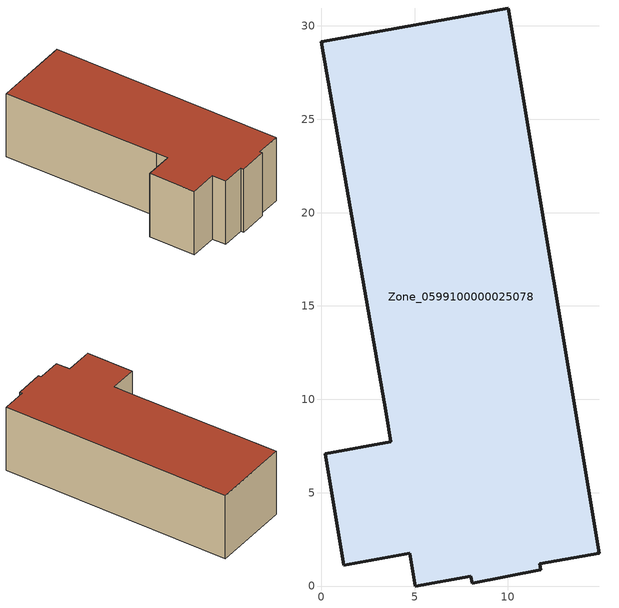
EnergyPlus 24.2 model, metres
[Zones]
Zone_0599100000025078
 floor ground (C_G): 8.09,0.16 8.01,0.51 5.05,0 4.74,1.75 1.2,1.11 0.21,7.08 3.74,7.72 3.49,9.22 0,29.15 10.01,30.96 14.9,1.76 11.72,1.19 11.77,0.86 z0
 wall outside (C_F): 8.01,0.51 8.09,0.16 11.77,0.86 11.72,1.19 14.9,1.76 10.01,30.96 0,29.15 3.49,9.22 3.74,7.72 0.21,7.08 1.2,1.11 4.74,1.75 5.05,0 8.01,0.51 z0:8.65
 roof outside (C_R): 11.72,1.19 14.9,1.76 10.01,30.96 0,29.15 3.49,9.22 3.74,7.72 0.21,7.08 1.2,1.11 4.74,1.75 5.05,0 8.01,0.51 8.09,0.16 11.77,0.86 z8.65
[BUILDING]
Pand.0599100000025078: North Axis=0; Terrain=City; Loads Convergence Tolerance Value=0.04; Temperature Convergence Tolerance Value=0.4; Solar Distribution=FullExterior; Maximum Number of Warmup Days=25; Minimum Number of Warmup Days=1
[Site:Location]
Rotterdam.The.Hague.AP_ZH_NLD Design_Conditions: Latitude=51.96; Longitude=4.45; Time Zone=1; Elevation=-4.5
[SITE:GROUNDTEMPERATURE:BUILDINGSURFACE]
18, 18, 18, 18, 18, 18, 18, 18, 18, 18, 18, 18
[MATERIAL] Thermal Absorptance=0.9; Solar Absorptance=0.7; Visible Absorptance=0.7
Name | Roughness | Thickness | Conductivity | Density | Specific Heat
G.D.1965 | MediumSmooth | 0.15 | 1 | 540 | 1210
F.D.1965 | Rough | 0.3 | 0.857143 | 1920 | 840
R.D.1965 | MediumRough | 0.2 | 0.08 | 1500 | 1000
[CONSTRUCTION]
C_G: G.D.1965
C_F: F.D.1965
C_R: R.D.1965
[ZONE]
Zone_0599100000025078: Type=1; Multiplier=1; Ceiling Height=Autocalculate; Volume=Autocalculate; Floor Area=autocalculate; Part of Total Floor Area=Yes
[ZONEINFILTRATION:DESIGNFLOWRATE]
Infil_Zone_0599100000025078: Zone or ZoneList or Space or SpaceList=Zone_0599100000025078; Schedule=AlwaysOn; Design Flow Rate Calculation Method=Flow/Area; Flow Rate per Floor Area=0.0042; Constant Term Coefficient=1; Temperature Term Coefficient=0; Velocity Term Coefficient=0; Velocity Squared Term Coefficient=0
[HVACTEMPLATE:ZONE:IDEALLOADSAIRSYSTEM]
Zone_0599100000025078: Maximum Heating Supply Air Temperature=50; Minimum Cooling Supply Air Temperature=13; Maximum Heating Supply Air Humidity Ratio=0.0156; Minimum Cooling Supply Air Humidity Ratio=0.0077; Heating Limit=NoLimit; Cooling Limit=NoLimit; Dehumidification Control Type=ConstantSensibleHeatRatio; Cooling Sensible Heat Ratio=0.7; Dehumidification Setpoint=60; Humidification Control Type=None; Humidification Setpoint=30; Outdoor Air Method=None; Outdoor Air Flow Rate per Person=0.00944; Outdoor Air Flow Rate per Zone Floor Area=0; Outdoor Air Flow Rate per Zone=0; Demand Controlled Ventilation Type=None; Outdoor Air Economizer Type=NoEconomizer; Heat Recovery Type=None; Sensible Heat Recovery Effectiveness=0.7; Latent Heat Recovery Effectiveness=0.65
[ZONECONTROL:THERMOSTAT]
ThermostatControl_Zone_0599100000025078: Zone or ZoneList=Zone_0599100000025078; Control Type Schedule=DualSetpointControlType; Control 1=Thermostat_Zone_0599100000025078; Temperature Difference Between Cutout And Setpoint=0
[THERMOSTATSETPOINT:DUALSETPOINT]
Thermostat_Zone_0599100000025078: Heating Setpoint Temperature Schedule=HeatingSetpoint_Zone_0599100000025078; Cooling Setpoint Temperature Schedule=CoolingSetpoint_Zone_0599100000025078
[SCHEDULE:COMPACT]
HeatingSetpoint_Zone_0599100000025078: Through: 12/31, For: AllDays, Until: 24:00, 21
CoolingSetpoint_Zone_0599100000025078: Through: 12/31, For: AllDays, Until: 24:00, 24
DualSetpointControlType: Through: 12/31, For: AllDays, Until: 24:00, 4
AlwaysOn: Through: 12/31, For: AllDays, Until: 24:00, 1
